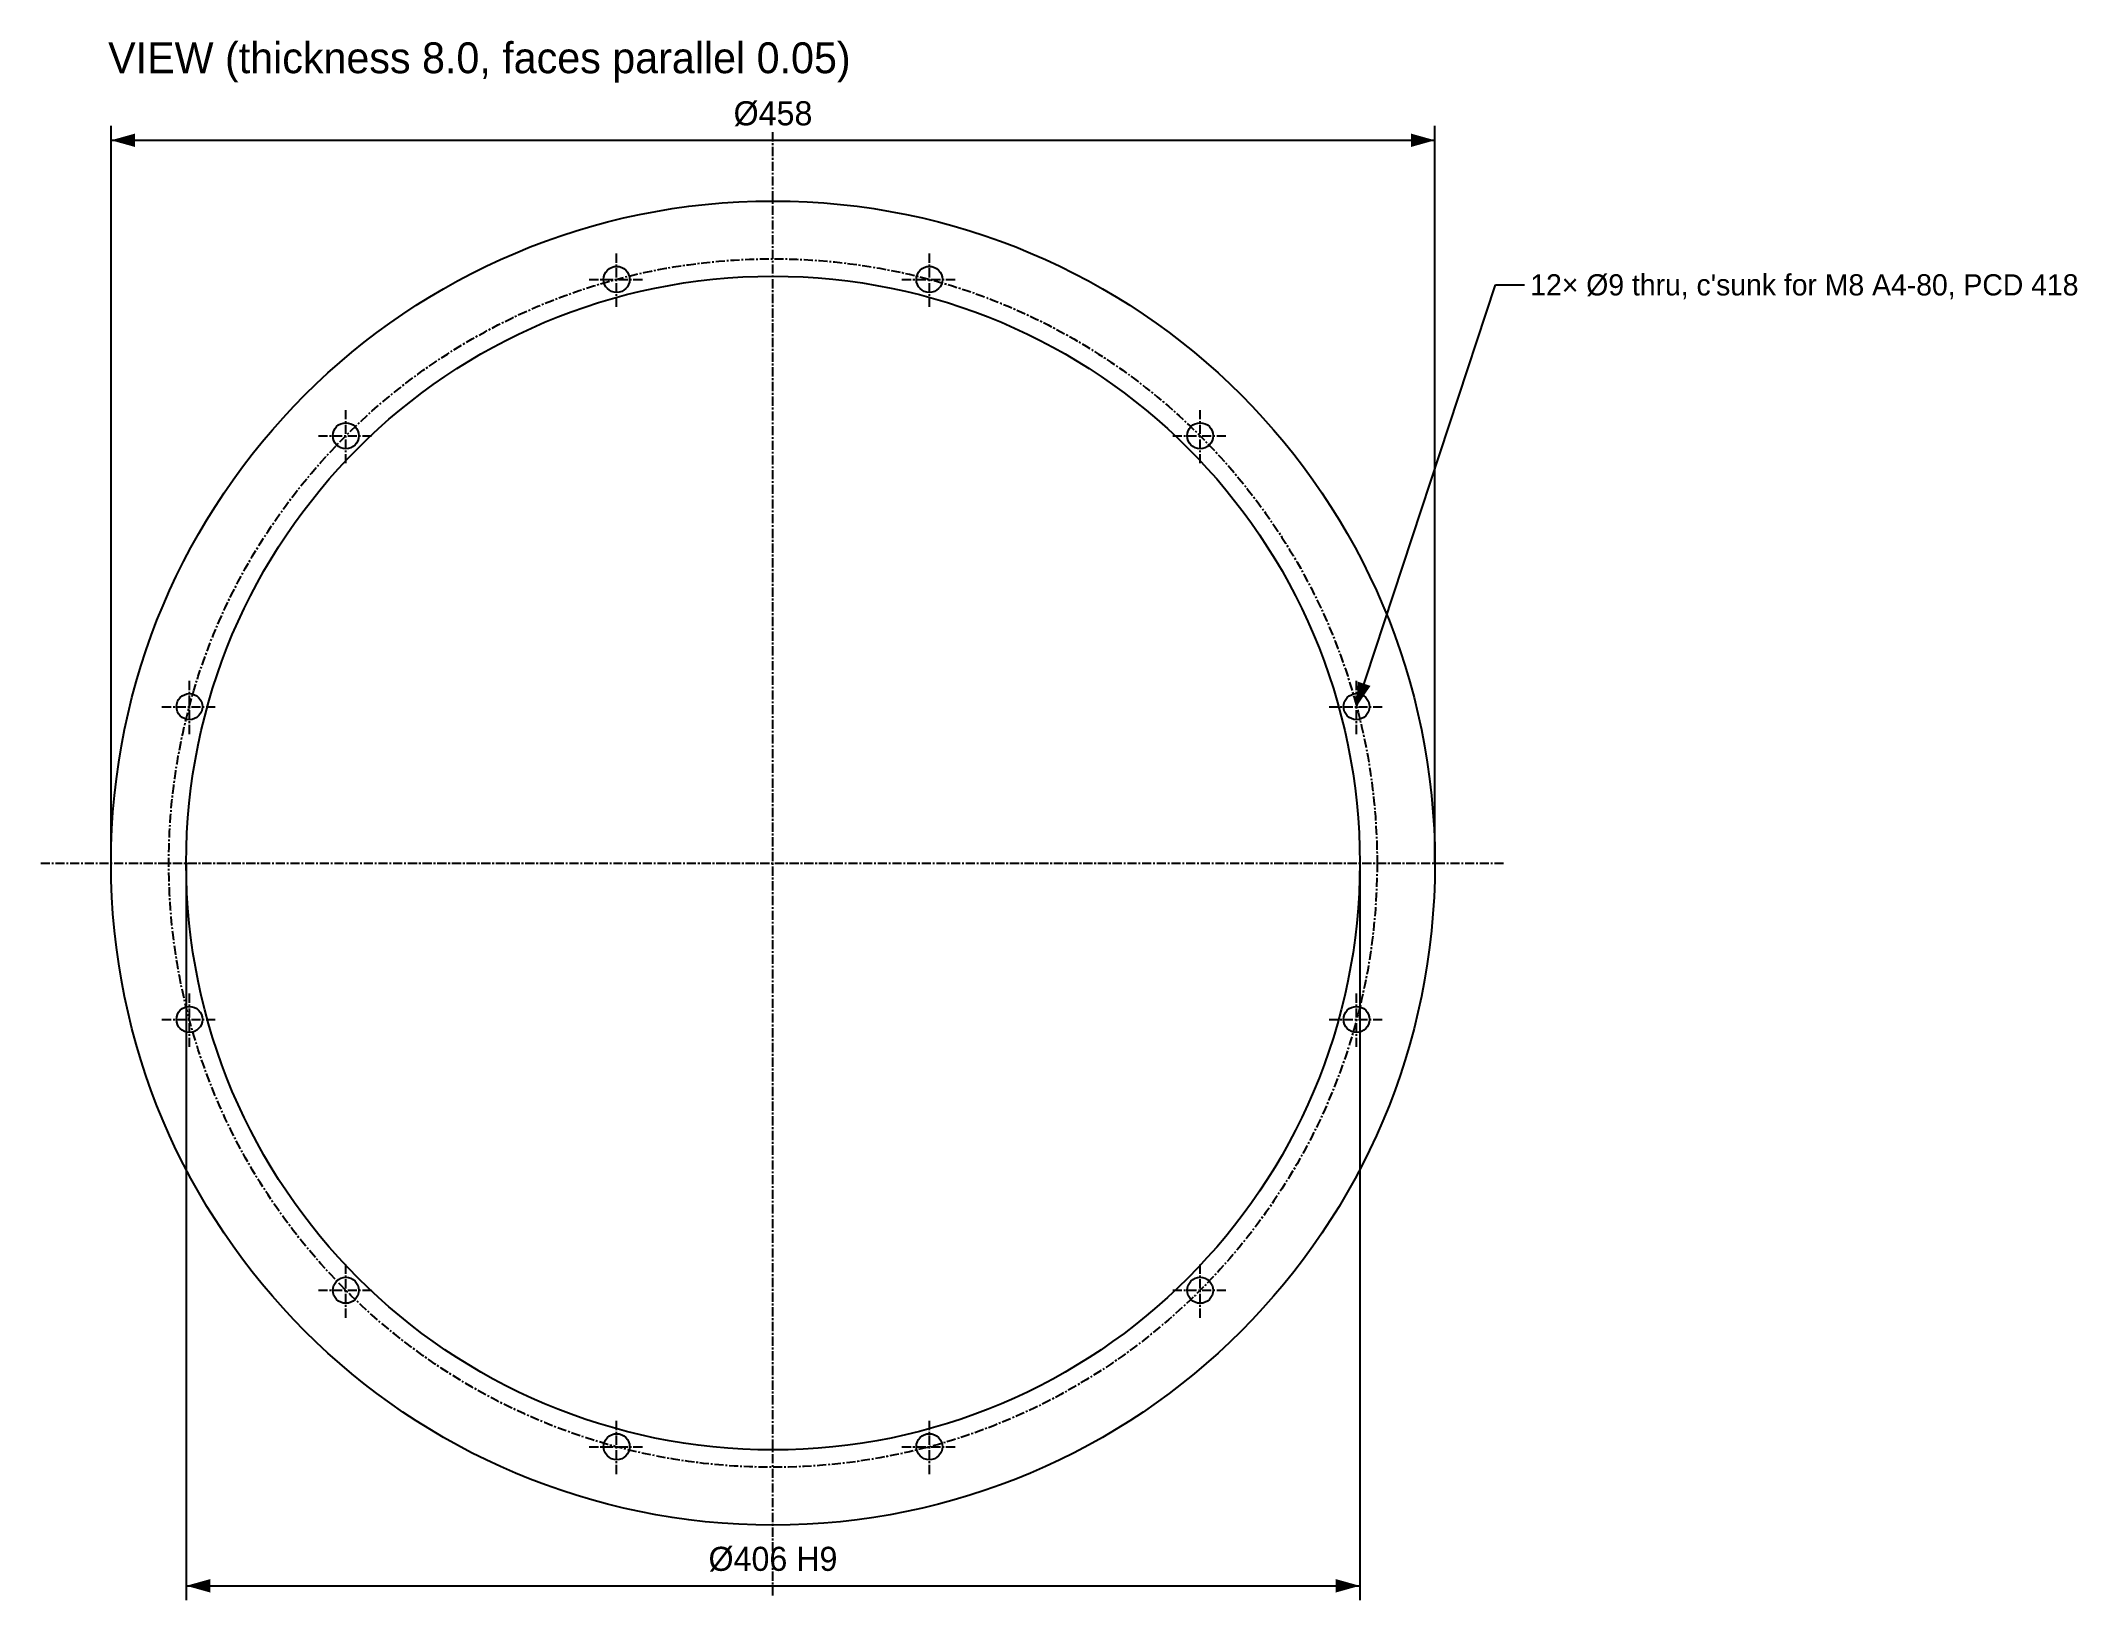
# Model space of a CAD drawing. Header units: millimetres. Extents: x 0 to 705, y -255 to 284.
import ezdxf
from ezdxf.enums import TextEntityAlignment as Align

# ---------------------------------------------------------------- set-up
doc = ezdxf.new("R2010")
doc.units = ezdxf.units.MM
doc.linetypes.add('CENTER', pattern=[5.08, 3.175, -0.635, 0.635, -0.635])
for name, color, linetype in [('CENTER', 1, 'CENTER'), ('DIM', 3, 'Continuous'), ('OUTLINE', 7, 'Continuous'), ('TEXT', 3, 'Continuous')]:
    doc.layers.add(name, color=color, linetype=linetype)

msp = doc.modelspace()

# ---------------------------------------------------------------- hatches: boundary and pattern name
at = {"layer": 'DIM'}
for points in [[(24.33, 250), (32.67, 247.67), (32.67, 252.33)], [(482.33, 250), (474, 252.33), (474, 247.67)], [(455.21, 54.09), (460.04, 61.28), (455.61, 62.74)], [(50.33, -250), (58.67, -252.33), (58.67, -247.67)], [(456.33, -250), (448, -247.67), (448, -252.33)]]:
    msp.add_hatch(color=7, dxfattribs=at).paths.add_polyline_path(points)

# ---------------------------------------------------------------- linework, layer by layer
at = {"layer": 'CENTER'}
for p, q in [((253.33, -253.33), (253.33, 253.33)), ((199.24, 192.38), (199.24, 211.38)), ((307.43, 192.38), (307.43, 211.38)), ((189.74, 201.88), (208.74, 201.88)), ((297.93, 201.88), (316.93, 201.88)), ((105.55, 138.29), (105.55, 157.29)), ((401.12, 138.29), (401.12, 157.29)), ((96.05, 147.79), (115.05, 147.79)), ((391.62, 147.79), (410.62, 147.79)), ((51.45, 44.59), (51.45, 63.59)), ((455.21, 44.59), (455.21, 63.59)), ((41.95, 54.09), (60.95, 54.09)), ((445.71, 54.09), (464.71, 54.09)), ((0, 0), (506.67, 0)), ((51.45, -63.59), (51.45, -44.59)), ((455.21, -63.59), (455.21, -44.59)), ((41.95, -54.09), (60.95, -54.09)), ((445.71, -54.09), (464.71, -54.09)), ((105.55, -157.29), (105.55, -138.29)), ((401.12, -157.29), (401.12, -138.29)), ((96.05, -147.79), (115.05, -147.79)), ((391.62, -147.79), (410.62, -147.79)), ((199.24, -211.38), (199.24, -192.38)), ((307.43, -211.38), (307.43, -192.38)), ((189.74, -201.88), (208.74, -201.88)), ((297.93, -201.88), (316.93, -201.88))]:
    msp.add_line(p, q, dxfattribs=at)
msp.add_circle((253.33, 0), 209, dxfattribs=at)
at = {"layer": 'DIM'}
for p, q in [((24.33, 0), (24.33, 255)), ((482.33, 0), (482.33, 255)), ((24.33, 250), (482.33, 250)), ((455.21, 54.09), (503.33, 200)), ((503.33, 200), (513.33, 200)), ((50.33, 0), (50.33, -255)), ((456.33, 0), (456.33, -255)), ((50.33, -250), (456.33, -250))]:
    msp.add_line(p, q, dxfattribs=at)
at = {"layer": 'OUTLINE'}
for centre, radius in [((253.33, 0), 229), ((199.24, 201.88), 4.5), ((307.43, 201.88), 4.5), ((253.33, 0), 203), ((105.55, 147.79), 4.5), ((401.12, 147.79), 4.5), ((51.45, 54.09), 4.5), ((455.21, 54.09), 4.5), ((51.45, -54.09), 4.5), ((455.21, -54.09), 4.5), ((105.55, -147.79), 4.5), ((401.12, -147.79), 4.5), ((199.24, -201.88), 4.5), ((307.43, -201.88), 4.5)]:
    msp.add_circle(centre, radius, dxfattribs=at)

# ---------------------------------------------------------------- texts
at = {"layer": 'DIM'}
for s, p in [('Ø458', (253.33, 252.67)), ('Ø406 H9', (253.33, -247.33))]:
    msp.add_text(s, height=8.333, dxfattribs=at).set_placement(p, align=Align.BOTTOM_CENTER)
msp.add_text("12× Ø9 thru, c'sunk for M8 A4-80, PCD 418", height=7.3333, dxfattribs=at).set_placement((515.33, 200), align=Align.MIDDLE_LEFT)
at = {"layer": 'TEXT'}
msp.add_text('VIEW (thickness 8.0, faces parallel 0.05)', height=10.6667, dxfattribs=at).set_placement((23.33, 270), align=Align.BOTTOM_LEFT)

doc.saveas('drawing.dxf')
